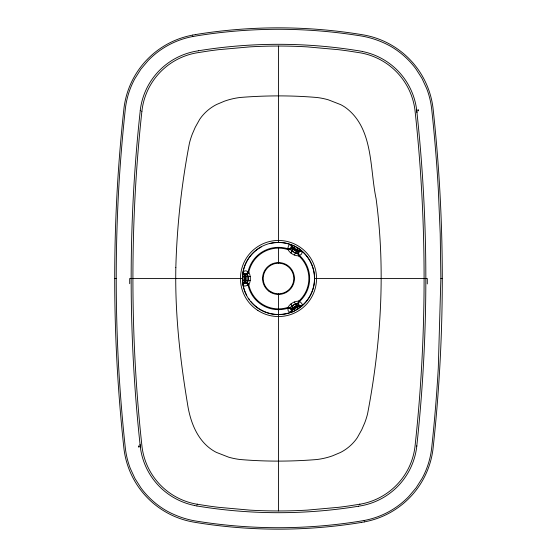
<?xml version="1.0" encoding="UTF-8"?>
<svg xmlns="http://www.w3.org/2000/svg" width="557" height="557" viewBox="0 0 557 557"><rect width="100%" height="100%" fill="white"/><g stroke="black" fill="none" stroke-linecap="round" stroke-linejoin="round"><path stroke-width="0.84" d="M361.577 522.41A514.981 514.981 0 0 1 195.702 522.452L192.847 521.958A84.664 84.664 0 0 1 123.863 447.932C111.63 335.036 111.644 220.823 124.002 107.94A84.671 84.671 0 0 1 192.583 35.126M427.289 283.938L427.296 278.5L314.614 278.5A36.114 36.114 0 0 1 260.439 309.776A36.114 36.114 0 0 1 260.439 247.224A36.114 36.114 0 0 1 314.614 278.5M195.423 34.59A514.981 514.981 0 0 1 361.298 34.548L364.153 35.042A84.664 84.664 0 0 1 433.137 109.068C445.37 221.965 445.356 336.177 432.998 449.06A84.671 84.671 0 0 1 364.417 521.874M291.513 246.953L291.29 245.184L291.541 248.22A3.391 1.114 33.6 0 0 292.007 248.645L292.174 248.784A3.245 1.065 33.6 0 0 292.898 249.32A1.455 1.455 0 0 0 293.079 249.439L296.38 251.346A1.455 1.455 0 0 0 296.575 251.437A3.245 1.065 26.4 0 0 297.396 251.799L297.598 251.875A3.391 1.114 26.4 0 0 298.204 252.063C300.752 253.442 295.238 254.027 294.604 252.544M245.679 282.942A2.701 1.873 -12.9 0 0 243.179 285.33L244.614 286.138L248.095 285.268A5.619 5.619 0 0 0 248.735 284.745L246.953 282.838C249.682 281.835 247.106 270.451 245.755 274.657A3.391 1.114 86.4 0 1 245.895 275.269L245.929 275.485A3.245 1.065 86.4 0 1 246.027 276.383A1.455 1.455 0 0 1 246.041 276.592L246.041 280.408A1.455 1.455 0 0 1 246.027 280.617A3.245 1.065 -86.4 0 1 245.929 281.515L245.895 281.731A3.391 1.114 -86.4 0 1 245.755 282.343C247.35 286.382 249.647 275.214 246.953 274.162L248.742 272.262A5.633 5.633 0 0 0 248.095 271.732C243.875 268.787 241.835 272.986 242.462 276.787A33.329 31.206 -90 0 0 242.469 280.213L243.179 285.33A35.975 35.975 0 0 0 244.084 288.979M247.064 274.295L248.763 272.282C250.949 275.799 250.949 281.201 248.763 284.718L247.064 282.705M364.16 520.489L358.506 521.429A513.352 513.352 0 0 1 198.765 521.484C187.451 519.98 176.499 516.297 166.508 510.783A83.348 83.348 0 0 1 141.151 488.197L135.031 478.644L130.261 468.312A83.021 83.021 0 0 1 125.297 447.779L125.151 446.387A1614.193 1614.193 0 0 1 118.718 368.163C115.41 308.487 115.403 248.659 118.711 188.983A1614.019 1614.019 0 0 1 125.123 110.892L125.429 108.114A83.09 83.09 0 0 1 134.829 78.732L140.914 69.124L148.287 60.407A83.348 83.348 0 0 1 192.84 36.511M243.033 272.359A2.701 2.374 13.5 0 0 244.015 274.594L244.015 282.406A2.701 2.374 -13.5 0 0 243.033 284.641M192.84 36.511L198.494 35.571A513.352 513.352 0 0 1 358.235 35.516C369.549 37.02 380.501 40.703 390.492 46.217A83.341 83.341 0 0 1 415.849 68.803L421.969 78.356L426.739 88.688A83.021 83.021 0 0 1 431.703 109.221L431.849 110.613A1614.193 1614.193 0 0 1 438.282 188.837L440.218 233.648L440.872 278.5L438.289 368.017A1614.019 1614.019 0 0 1 431.877 446.108L431.571 448.886A83.09 83.09 0 0 1 422.171 478.268L416.086 487.876L408.713 496.593A83.348 83.348 0 0 1 364.16 520.489M291.513 310.047L291.29 311.816L291.541 308.78A3.391 1.114 -33.6 0 1 292.007 308.355L292.174 308.216A3.245 1.065 -33.6 0 1 292.898 307.68A1.455 1.455 0 0 1 293.079 307.561L296.38 305.654A1.455 1.455 0 0 1 296.575 305.563A3.245 1.065 -26.4 0 1 297.396 305.201L297.598 305.125A3.391 1.114 -26.4 0 1 298.204 304.937C301.184 301.344 288.519 305.556 290.552 309.177C293.177 311.377 295.885 307.436 299.13 306.413A2.701 2.374 46.5 0 0 301.553 306.141C303.662 304.665 300.794 302.416 299.569 301.448A5.619 5.619 0 0 0 298.789 301.156C294.632 300.975 289.939 303.704 287.983 307.367A5.633 5.633 0 0 0 287.844 308.223C287.398 313.34 292.049 313.006 295.036 310.562A33.329 31.213 -30 0 0 298.002 308.857L301.748 305.967A2.701 1.678 48.2 0 1 300 305.967L298.573 304.804L298.872 305.584M416.81 445.788L416.74 446.456M294.646 310.764L293.595 308.641L292.355 310.319A2.701 2.374 73.5 0 1 290.914 312.289L290.663 312.373A2.701 1.678 71.8 0 0 291.067 312.08L291.29 311.76M416.789 445.962C428.89 334.402 428.855 221.533 416.671 109.98A68.219 68.219 0 0 0 362.419 51.502M140.26 110.544C128.117 222.271 128.124 335.3 140.329 447.02A68.219 68.219 0 0 0 194.581 505.498M141.889 111.33L142.091 109.68A66.408 66.408 0 0 1 147.487 90.84A66.575 66.575 0 0 1 196.273 52.922L207.928 51.091A499.225 499.225 0 0 1 218.33 49.705L249.668 46.885A496.036 496.036 0 0 1 278.5 46.043A496.036 496.036 0 0 1 307.332 46.885L338.67 49.705A499.225 499.225 0 0 1 349.072 51.091L360.727 52.908A66.575 66.575 0 0 1 409.506 90.84A66.408 66.408 0 0 1 414.916 109.68C427.087 220.307 427.219 335.502 414.909 447.32A66.408 66.408 0 0 1 409.513 466.16A66.575 66.575 0 0 1 360.727 504.078L349.072 505.909A499.225 499.225 0 0 1 338.67 507.295L307.332 510.115A496.036 496.036 0 0 1 278.5 510.957A496.036 496.036 0 0 1 249.668 510.115L218.33 507.295A499.225 499.225 0 0 1 207.928 505.909L196.273 504.092A66.575 66.575 0 0 1 147.494 466.16A66.408 66.408 0 0 1 142.084 447.32C129.92 337.431 129.872 221.428 141.896 111.247M243.089 284.906A2.701 1.678 -11.8 0 1 243.757 283.541L245.679 282.733L244.857 282.608A2.061 0.362 2.4 0 1 244.189 282.49L244.878 280.289L244.892 276.913L244.015 274.594L245.679 274.267L243.757 273.459A2.701 1.678 11.8 0 1 243.089 272.095M293.762 252.063C291.241 251.646 289.355 247.962 291.471 247.217M298.086 303.523L298.761 301.149A30.384 30.384 0 0 0 298.754 255.858L298.065 253.484M248.763 284.718A30.384 30.384 0 0 0 287.983 307.367C291.708 309.4 293.65 302.465 298.023 303.649L298.761 301.149L297.863 303.621M298.782 301.149L298.065 303.516M294.646 246.236L293.595 248.359L292.355 246.681A2.701 2.374 -73.5 0 0 290.914 244.711C288.582 243.625 288.066 247.238 287.844 248.777A5.619 5.619 0 0 0 287.976 249.606C289.898 253.289 294.611 255.99 298.754 255.858A5.64 5.64 0 0 0 299.569 255.552C304.226 253.372 301.609 249.515 298.002 248.15A33.329 31.213 30 0 0 295.036 246.431L290.663 244.627A2.701 1.678 -71.8 0 1 291.067 244.92L291.29 245.24M295.022 246.473L293.929 248.603L291.729 250.796L296.059 253.317L298.023 253.351L298.782 255.851L298.086 253.477M298.601 252.112L299.109 251.625A2.701 1.678 -48.2 0 1 299.763 251.151L299.958 251.012A2.701 1.678 -48.2 0 1 301.748 251.033L301.553 250.859A2.701 2.374 -46.5 0 0 299.13 250.587C296.115 251.381 290.42 245.714 296.366 249.139C300.293 249.529 297.57 253.421 300 251.033M290.573 307.826L287.976 307.394L290.378 307.972M295.878 253.191L296.679 250.184L298.002 248.15M297.313 249.689L297.048 250.358L298.371 248.387M298.468 303.802L299.569 301.448A31.15 31.15 0 0 0 299.569 255.552L298.468 253.198M294.333 255.009L296.38 251.346M293.079 249.439L290.928 253.045M246.605 273.856L248.095 271.732A31.15 31.15 0 0 1 287.844 248.777L290.427 248.554M291.764 247.315L291.304 247.9M244.85 276.509L242.49 276.349M247.05 274.065L248.735 272.255L247.036 274.051M244.704 280.087L244.272 280.087M243.757 283.541L244.669 283.005M293.595 308.641L296.86 306.726L299.074 306.169M242.49 280.651L244.85 280.491M294.242 248.067L293.929 248.603M299.958 305.988L299.763 305.849A2.701 1.678 48.2 0 1 299.109 305.375L298.601 304.888M245.602 282.712L244.927 282.907M290.378 249.028L287.983 249.627A30.384 30.384 0 0 0 248.763 272.282M290.573 249.174L287.983 249.633L290.517 249.014L291.729 250.796M287.976 249.613L290.385 249.049M242.462 280.213L244.892 280.087L247.893 280.895M297.863 253.379L298.761 255.851M192.576 35.091L195.43 34.604M364.424 521.909L361.57 522.396M359.808 504.252L359.439 504.315L359.843 504.252M198.445 50.784L197.136 51A68.253 68.253 0 0 0 140.232 110.544M358.555 506.216L361.152 505.777A68.226 68.226 0 0 0 416.747 446.456M244.669 276.537L244.133 276.279M247.893 276.105L244.892 276.913L242.504 276.794M293.664 308.724L294.04 309.198M250.239 276.537L246.041 276.592M114.686 278.5L116.128 278.5M242.386 278.5L129.704 278.5L129.711 283.701M440.872 278.5L442.314 278.5M246.041 280.408L250.239 280.463M290.427 308.446L287.844 308.223A31.15 31.15 0 0 1 248.095 285.268L246.605 283.144M244.14 280.387L244.669 280.463M197.192 504.252L197.561 504.315L197.157 504.252M196.893 505.951L197.143 506A498.522 498.522 0 0 0 358.555 506.229M196.934 505.958L194.574 505.533M362.426 51.467L359.857 51A498.522 498.522 0 0 0 198.445 50.771M290.385 307.951L287.983 307.367M244.669 273.995L243.757 273.459M244.927 274.093L245.602 274.288M296.728 250.093L296.985 249.654M298.329 308.592L297.048 306.642L297.313 307.311M294.04 247.802L292.174 246.848A2.061 0.362 -57.6 0 0 291.784 247.259M247.036 282.949L248.756 284.724L247.05 282.935M298.002 308.85L296.679 306.816L295.878 303.809M291.729 306.204L293.929 308.397L295.036 310.562M290.928 303.955L293.079 307.561M296.38 305.654L294.333 301.991M291.471 309.783L291.304 309.1M416.671 109.98L416.747 110.606M140.253 446.394L140.329 447.02M416.817 111.247L416.956 112.535M140.044 444.465L140.183 445.753M278.5 46.043L278.5 242.525M278.5 248.116L278.5 263.203M278.5 293.797L278.5 308.884M278.5 309.65L278.5 510.957M250.817 301.476A35.975 35.975 0 0 0 290.246 312.505A2.701 1.873 72.9 0 0 291.06 309.149M249.432 299.694A35.975 35.975 0 0 1 248.575 298.461M246.654 295.231A35.975 35.975 0 0 1 244.314 289.696M244.084 268.021A35.975 35.975 0 0 0 243.179 271.67A2.701 1.873 12.9 0 0 245.679 274.058M244.314 267.304A35.975 35.975 0 0 1 261.198 246.96M269.567 243.653A35.975 35.975 0 0 1 290.246 244.495A2.701 1.873 -72.9 0 1 291.06 247.851M298.761 304.707A2.701 1.873 47.1 0 0 302.075 305.675A35.975 35.975 0 0 0 302.075 251.325A2.701 1.873 -47.1 0 0 298.761 252.293M247.183 282.552A1.929 0.863 32.2 0 1 245.755 282.343L245.755 274.657A1.929 0.87 -32.2 0 1 247.183 274.448M298.914 305.619A2.061 0.362 62.4 0 1 299.109 306.218M297.668 303.593A1.929 0.87 -87.8 0 1 298.204 304.937L291.541 308.78A1.929 0.863 27.8 0 1 290.65 307.645M290.65 249.355A1.929 0.87 -27.8 0 1 291.541 248.22L298.204 252.063A1.929 0.863 87.8 0 1 297.668 253.407M175.838 267.457C174.912 312.895 179.939 358.221 187.368 402.989C189.93 420.479 196.461 439.125 211.618 449.562A45.152 45.145 29.9 0 0 216.353 452.375L228.635 457.172A71.971 71.971 0 0 0 239.956 459.49C265.299 461.676 290.858 461.593 316.216 459.581A71.874 71.874 0 0 0 321.765 458.752A72.723 72.723 0 0 0 332.592 455.807L340.292 452.549A44.128 44.128 0 0 0 343.906 450.522A46.203 46.203 0 0 0 347.296 448.19A44.699 44.699 0 0 0 355.018 440.747A42.241 42.241 0 0 0 357.357 437.579L361.737 429.746L364.696 422.93A82.652 82.652 0 0 0 367.564 413.865C381.106 343.105 385.632 270.236 376.093 198.647C369.604 168.305 373.684 128.117 345.382 107.438A45.152 45.152 0 0 0 340.654 104.625L328.365 99.828A71.971 71.971 0 0 0 317.044 97.51C291.701 95.324 266.142 95.407 240.784 97.419A71.874 71.874 0 0 0 235.235 98.248A72.723 72.723 0 0 0 224.408 101.193L216.708 104.451A44.128 44.128 0 0 0 213.094 106.478A46.203 46.203 0 0 0 209.704 108.81A44.699 44.699 0 0 0 201.982 116.253A42.241 42.241 0 0 0 199.643 119.421L195.263 127.254L192.304 134.07A82.652 82.652 0 0 0 189.436 143.135C181.582 184.095 176.959 225.759 175.838 267.457M197.234 52.741L197.234 52.741M359.766 52.741L359.766 52.741M247.183 283.095L246.939 282.845L248.735 284.745L247.19 283.088M418.203 110.773L418.105 109.806L418.203 110.773M138.839 446.554L138.763 445.906L138.895 447.194L138.839 446.554M270.855 291.75A15.297 15.297 0 0 0 293.797 278.5A15.297 15.297 0 0 0 270.855 265.25A15.297 15.297 0 0 0 270.855 291.75M269.128 291.402A15.944 15.944 0 0 0 294.354 280.164A15.944 15.944 0 0 0 272.018 263.934A15.944 15.944 0 0 0 269.128 291.402M257.898 310.479A38.043 38.043 0 0 0 316.501 280.359A38.043 38.043 0 0 0 261.108 244.669A38.043 38.043 0 0 0 257.898 310.479"/></g></svg>
